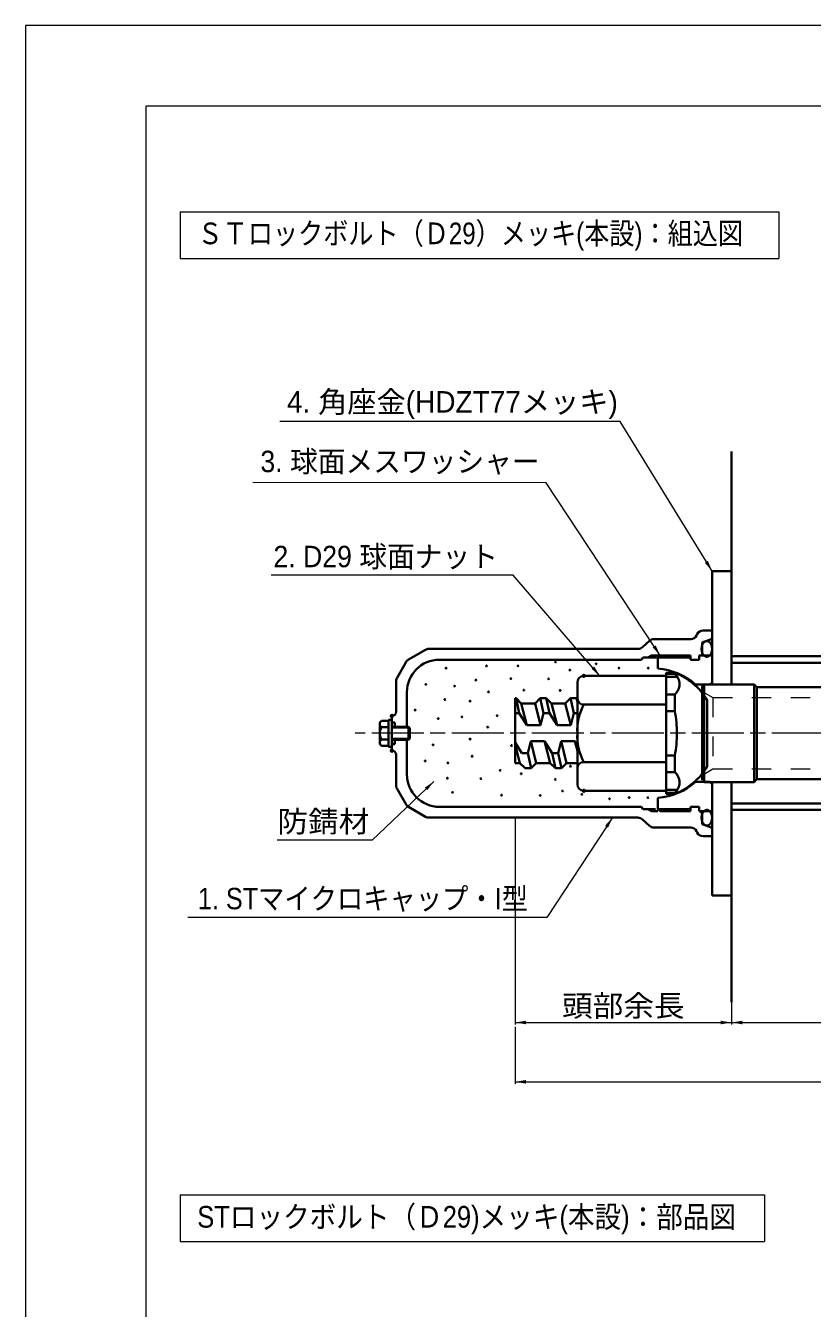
# Model space of a CAD drawing. Units: millimetres at full size, sheet at 1:2; details may follow other scales. Extents: x 2174 to 3856, y 1028 to 2216.
# Drawn here: x 2174 to 2537, y 1623 to 2216 of the extents above; entities that cross this region are included whole.
import ezdxf
from ezdxf.enums import TextEntityAlignment as Align

# ---------------------------------------------------------------- set-up
doc = ezdxf.new("R2010")
doc.units = ezdxf.units.MM
doc.header["$LTSCALE"] = 2
doc.header["$PDMODE"] = 32
doc.header["$PDSIZE"] = 1
doc.linetypes.add('CHAIN', pattern=[18.5, 12, -1.5, 3.5, -1.5])
doc.linetypes.add('USER1', pattern=[9, 4.5, -4.5])
for name, color, linetype, lineweight in [('1外形線', 7, 'Continuous', 35), ('2細い実線', 3, 'Continuous', 20), ('3隠れ線', 2, 'USER1', 13), ('4中心線', 1, 'CHAIN', 15), ('6寸法線', 4, 'Continuous', 13), ('7 枠・タイトル', 7, 'Continuous', 13), ('Defpoints_2', 7, 'Continuous', 13)]:
    doc.layers.add(name, color=color, linetype=linetype, lineweight=lineweight)
doc.styles.add('ＭＳ Ｐゴシック', font='')
doc.styles.get('ＭＳ Ｐゴシック').set_extended_font_data('MS PGothic')

# ---------------------------------------------------------------- blocks, each defined once
blk = doc.blocks.new('filled_arrow')
at = {"color": 0, "linetype": 'Continuous', "lineweight": -2}
blk.add_solid([(7.5, 1.25), (0, 0), (7.5, -1.25)], dxfattribs=at)

msp = doc.modelspace()

# ---------------------------------------------------------------- linework, layer by layer
at = {"layer": '1外形線'}
for p, q in [((2500.137, 1914.073), (2500.14, 2019.221)), ((2491.137, 1911.562), (2491.139, 1963.962)), ((2500.139, 1963.961), (2491.139, 1963.962)), ((2500.139, 1963.961), (2500.137, 1911.562)), ((2484.306, 1934.807), (2483.964, 1934.124)), ((2491.138, 1936.466), (2486.99, 1936.466)), ((2491.137, 1925.387), (2491.138, 1936.691)), ((2491.138, 1936.574), (2491.137, 1925.274)), ((2491.138, 1934.59), (2491.137, 1925.387)), ((2350.809, 1923.026), (2358.665, 1927.562)), ((2456.97, 1927.964), (2360.165, 1927.964)), ((2462.279, 1931.723), (2458.983, 1928.74)), ((2481.28, 1932.465), (2464.255, 1932.465)), ((2491.138, 1932.639), (2486.536, 1930.964)), ((2486.536, 1924.962), (2486.536, 1930.964)), ((2345.514, 1914.66), (2349.71, 1921.928)), ((2458.55, 1922.964), (2365.112, 1922.964)), ((2459.126, 1923.962), (2458.549, 1922.962)), ((2465.52, 1923.962), (2459.126, 1923.962)), ((2463.128, 1924.963), (2461.395, 1923.962)), ((2466.52, 1924.962), (2463.128, 1924.963)), ((2466.137, 1923.962), (2467.137, 1924.962)), ((2466.137, 1923.962), (2466.137, 1918.858)), ((2481.137, 1923.962), (2466.137, 1923.962)), ((2481.137, 1924.962), (2467.137, 1924.962)), ((2481.137, 1924.962), (2481.137, 1922.962)), ((2481.137, 1922.962), (2485.137, 1922.962)), ((2485.137, 1924.962), (2491.137, 1924.962)), ((2485.137, 1924.962), (2485.137, 1922.962)), ((2699.374, 1924.567), (2500.135, 1924.573)), ((2699.374, 1921.567), (2500.135, 1921.573)), ((2433.871, 1915.511), (2431.871, 1915.511)), ((2433.871, 1915.511), (2469.871, 1915.511)), ((2469.871, 1916.953), (2473.871, 1916.953)), ((2469.871, 1916.953), (2469.871, 1888.953)), ((2469.871, 1916.505), (2473.871, 1916.505)), ((2469.871, 1915.118), (2475.119, 1915.118)), ((2473.871, 1916.953), (2473.871, 1916.505)), ((2345.112, 1898.964), (2345.112, 1913.16)), ((2428.871, 1912.511), (2428.871, 1888.953)), ((2483.48, 1911.462), (2490.137, 1911.462)), ((2487.531, 1911.562), (2486.531, 1910.562)), ((2486.531, 1910.562), (2486.531, 1867.362)), ((2487.531, 1911.562), (2487.531, 1866.362)), ((2487.531, 1911.562), (2510.531, 1911.562)), ((2491.137, 1912.462), (2490.137, 1911.462)), ((2500.137, 1911.562), (2491.137, 1911.562)), ((2510.531, 1911.562), (2510.531, 1866.362)), ((2510.531, 1911.562), (2511.881, 1910.212)), ((2511.881, 1910.212), (2640.531, 1910.212)), ((2511.881, 1910.212), (2511.881, 1867.712)), ((2350.112, 1891.964), (2350.112, 1907.964)), ((2400.135, 1875.199), (2400.135, 1905.199)), ((2400.135, 1905.199), (2400.513, 1905.199)), ((2400.513, 1905.199), (2402.015, 1898.249)), ((2400.513, 1905.199), (2402.913, 1902.799)), ((2411.713, 1905.199), (2409.313, 1902.799)), ((2411.713, 1905.199), (2413.215, 1898.249)), ((2411.713, 1905.199), (2414.513, 1905.199)), ((2414.513, 1905.199), (2416.015, 1898.249)), ((2414.513, 1905.199), (2416.913, 1902.799)), ((2425.713, 1905.199), (2423.313, 1902.799)), ((2425.713, 1905.199), (2428.513, 1905.199)), ((2425.713, 1905.199), (2427.215, 1898.249)), ((2428.513, 1905.199), (2428.871, 1904.841)), ((2428.513, 1905.199), (2428.871, 1903.541)), ((2469.871, 1906.92), (2473.871, 1906.92)), ((2473.871, 1899.274), (2473.871, 1906.929)), ((2473.871, 1906.92), (2473.871, 1899.214)), ((2488.871, 1904.312), (2488.871, 1888.953)), ((2400.135, 1898.249), (2402.015, 1898.249)), ((2402.015, 1898.249), (2405.479, 1892.681)), ((2402.913, 1902.799), (2405.479, 1892.681)), ((2402.913, 1902.799), (2409.313, 1902.799)), ((2409.313, 1902.799), (2411.879, 1892.681)), ((2413.215, 1898.249), (2411.879, 1892.681)), ((2413.215, 1898.249), (2416.015, 1898.249)), ((2416.015, 1898.249), (2419.479, 1892.681)), ((2416.913, 1902.799), (2419.479, 1892.681)), ((2416.913, 1902.799), (2423.313, 1902.799)), ((2423.313, 1902.799), (2425.879, 1892.681)), ((2427.215, 1898.249), (2425.879, 1892.681)), ((2427.215, 1898.249), (2428.871, 1898.249)), ((2431.871, 1902.232), (2469.871, 1902.232)), ((2469.871, 1899.214), (2473.871, 1899.214)), ((2337.504, 1893.294), (2337.504, 1884.634)), ((2341.504, 1894.737), (2338.304, 1894.737)), ((2341.504, 1891.85), (2338.304, 1891.85)), ((2341.504, 1882.714), (2341.504, 1895.214)), ((2341.504, 1895.214), (2343.104, 1895.214)), ((2341.504, 1894.737), (2341.504, 1883.19)), ((2343.104, 1895.214), (2343.104, 1882.714)), ((2343.104, 1891.964), (2350.891, 1891.964)), ((2343.112, 1891.964), (2343.112, 1896.964)), ((2344.512, 1893.964), (2343.112, 1893.964)), ((2344.512, 1893.964), (2344.512, 1891.964)), ((2345.013, 1891.964), (2344.512, 1892.464)), ((2350.891, 1891.964), (2350.891, 1885.964)), ((2351.504, 1891.35), (2350.891, 1891.964)), ((2405.479, 1892.681), (2411.879, 1892.681)), ((2419.479, 1892.681), (2425.879, 1892.681)), ((2341.504, 1886.077), (2338.304, 1886.077)), ((2343.104, 1885.964), (2350.891, 1885.964)), ((2343.112, 1880.964), (2343.112, 1888.964)), ((2345.013, 1885.964), (2344.512, 1885.463)), ((2344.512, 1883.964), (2344.512, 1885.964)), ((2350.112, 1869.964), (2350.112, 1885.964)), ((2350.891, 1885.964), (2351.504, 1886.577)), ((2351.504, 1886.577), (2351.504, 1891.35)), ((2428.871, 1888.953), (2428.871, 1865.395)), ((2469.871, 1860.953), (2469.871, 1888.953)), ((2488.871, 1873.594), (2488.871, 1888.953)), ((2341.504, 1883.19), (2338.304, 1883.19)), ((2343.104, 1882.714), (2341.504, 1882.714)), ((2344.512, 1883.964), (2343.112, 1883.964)), ((2403.207, 1879.75), (2400.135, 1884.687)), ((2400.135, 1883.77), (2402.309, 1875.199)), ((2403.207, 1879.75), (2406.007, 1879.75)), ((2406.007, 1879.75), (2407.342, 1885.318)), ((2406.007, 1879.75), (2407.509, 1872.799)), ((2407.342, 1885.318), (2409.909, 1875.199)), ((2407.342, 1885.318), (2413.742, 1885.318)), ((2417.207, 1879.75), (2413.742, 1885.318)), ((2413.742, 1885.318), (2416.309, 1875.199)), ((2417.207, 1879.75), (2418.709, 1872.799)), ((2417.207, 1879.75), (2420.007, 1879.75)), ((2420.007, 1879.75), (2421.342, 1885.318)), ((2420.007, 1879.75), (2421.509, 1872.799)), ((2421.342, 1885.318), (2427.742, 1885.318)), ((2421.342, 1885.318), (2423.909, 1875.199)), ((2427.742, 1885.318), (2428.871, 1880.868)), ((2428.871, 1883.504), (2427.742, 1885.318)), ((2345.112, 1864.768), (2345.112, 1878.964)), ((2400.135, 1875.199), (2402.309, 1875.199)), ((2404.709, 1872.799), (2402.309, 1875.199)), ((2407.509, 1872.799), (2409.909, 1875.199)), ((2409.909, 1875.199), (2416.309, 1875.199)), ((2418.709, 1872.799), (2416.309, 1875.199)), ((2421.509, 1872.799), (2423.909, 1875.199)), ((2423.909, 1875.199), (2428.871, 1875.199)), ((2431.868, 1875.674), (2469.871, 1875.674)), ((2469.871, 1878.692), (2473.871, 1878.692)), ((2473.871, 1870.986), (2473.871, 1878.692)), ((2473.871, 1878.632), (2473.871, 1870.977)), ((2404.709, 1872.799), (2407.509, 1872.799)), ((2418.709, 1872.799), (2421.509, 1872.799)), ((2469.871, 1870.986), (2473.871, 1870.986)), ((2510.531, 1866.362), (2511.881, 1867.712)), ((2511.881, 1867.712), (2640.531, 1867.712)), ((2345.514, 1863.268), (2349.71, 1856)), ((2433.871, 1862.395), (2431.871, 1862.395)), ((2433.871, 1862.395), (2469.871, 1862.395)), ((2469.871, 1862.788), (2475.119, 1862.788)), ((2483.479, 1866.462), (2490.136, 1866.462)), ((2487.531, 1866.362), (2510.531, 1866.362)), ((2491.136, 1865.462), (2490.136, 1866.462)), ((2491.136, 1866.362), (2491.135, 1813.962)), ((2491.135, 1852.962), (2491.136, 1866.362)), ((2500.136, 1866.362), (2491.136, 1866.362)), ((2500.134, 1764.647), (2500.136, 1864.073)), ((2500.135, 1813.961), (2500.136, 1866.362)), ((2466.135, 1853.962), (2466.136, 1859.067)), ((2469.871, 1861.401), (2473.871, 1861.401)), ((2469.871, 1860.953), (2473.871, 1860.953)), ((2473.871, 1860.953), (2473.871, 1861.401)), ((2699.371, 1856.567), (2500.133, 1856.573)), ((2350.809, 1854.902), (2358.665, 1850.366)), ((2456.97, 1849.964), (2360.165, 1849.964)), ((2458.532, 1854.964), (2365.112, 1854.964)), ((2459.124, 1853.938), (2458.547, 1854.938)), ((2465.022, 1853.937), (2459.124, 1853.938)), ((2463.126, 1852.937), (2461.393, 1853.938)), ((2466.022, 1852.937), (2463.126, 1852.937)), ((2481.135, 1853.962), (2466.135, 1853.962)), ((2466.135, 1853.962), (2467.135, 1852.962)), ((2481.135, 1852.962), (2467.135, 1852.962)), ((2481.135, 1852.962), (2481.135, 1854.962)), ((2481.135, 1854.962), (2485.135, 1854.962)), ((2485.133, 1853.162), (2485.133, 1854.162)), ((2485.135, 1852.962), (2485.135, 1854.962)), ((2485.135, 1852.962), (2491.135, 1852.962)), ((2485.136, 1853.074), (2485.136, 1854.074)), ((2486.534, 1851.936), (2485.534, 1852.937)), ((2486.534, 1846.935), (2486.534, 1852.937)), ((2491.135, 1841.658), (2491.136, 1852.962)), ((2491.135, 1841.574), (2491.136, 1852.874)), ((2699.371, 1853.567), (2500.133, 1853.573)), ((2462.277, 1846.177), (2458.981, 1849.16)), ((2481.278, 1845.434), (2464.253, 1845.435)), ((2491.135, 1845.26), (2486.534, 1846.935)), ((2484.304, 1843.092), (2483.962, 1843.775)), ((2491.135, 1841.433), (2486.988, 1841.433)), ((2500.135, 1813.961), (2491.135, 1813.962))]:
    msp.add_line(p, q, dxfattribs=at)
for points in [[(2488.715, 1931.556), (2488.834, 1931.551), (2488.953, 1931.538), (2489.071, 1931.517), (2489.188, 1931.487), (2489.304, 1931.448), (2489.419, 1931.4), (2489.532, 1931.346), (2489.642, 1931.281), (2489.752, 1931.21), (2489.857, 1931.131), (2489.961, 1931.043), (2490.061, 1930.949), (2490.158, 1930.848), (2490.252, 1930.739), (2490.342, 1930.623), (2490.429, 1930.501), (2490.51, 1930.374), (2490.588, 1930.24), (2490.661, 1930.1), (2490.73, 1929.956), (2490.793, 1929.806), (2490.852, 1929.653), (2490.905, 1929.496), (2490.953, 1929.333), (2490.996, 1929.169), (2491.033, 1929.001), (2491.065, 1928.831), (2491.091, 1928.658), (2491.111, 1928.485), (2491.126, 1928.309), (2491.135, 1928.133), (2491.137, 1927.956), (2491.135, 1927.779), (2491.126, 1927.603), (2491.111, 1927.427), (2491.091, 1927.254), (2491.065, 1927.081), (2491.033, 1926.911), (2490.996, 1926.743), (2490.953, 1926.579), (2490.905, 1926.417), (2490.852, 1926.26), (2490.793, 1926.106), (2490.73, 1925.956), (2490.661, 1925.812), (2490.588, 1925.672), (2490.51, 1925.538), (2490.429, 1925.411), (2490.342, 1925.289), (2490.252, 1925.173), (2490.158, 1925.065), (2490.061, 1924.963), (2489.961, 1924.869), (2489.857, 1924.781), (2489.751, 1924.702), (2489.642, 1924.631), (2489.531, 1924.566), (2489.419, 1924.512), (2489.304, 1924.464), (2489.188, 1924.425), (2489.071, 1924.395), (2488.953, 1924.374), (2488.834, 1924.361), (2488.715, 1924.356), (2488.596, 1924.361), (2488.478, 1924.374), (2488.36, 1924.395), (2488.244, 1924.425), (2488.127, 1924.464), (2488.013, 1924.512), (2487.899, 1924.567), (2487.789, 1924.631), (2487.68, 1924.702), (2487.574, 1924.781), (2487.471, 1924.869), (2487.37, 1924.963), (2487.273, 1925.065), (2487.179, 1925.173), (2487.089, 1925.289), (2487.003, 1925.411), (2486.921, 1925.538), (2486.843, 1925.672), (2486.77, 1925.812), (2486.702, 1925.956), (2486.638, 1926.106), (2486.58, 1926.26), (2486.526, 1926.417), (2486.478, 1926.579), (2486.436, 1926.743), (2486.398, 1926.912), (2486.366, 1927.081), (2486.34, 1927.254), (2486.32, 1927.428), (2486.305, 1927.603), (2486.297, 1927.779), (2486.293, 1927.956), (2486.297, 1928.133), (2486.305, 1928.309), (2486.32, 1928.485), (2486.34, 1928.659), (2486.366, 1928.831), (2486.398, 1929.001), (2486.436, 1929.169), (2486.478, 1929.333), (2486.526, 1929.496), (2486.58, 1929.654), (2486.638, 1929.806), (2486.702, 1929.956), (2486.771, 1930.1), (2486.843, 1930.24), (2486.921, 1930.374), (2487.003, 1930.501), (2487.09, 1930.623), (2487.179, 1930.739), (2487.273, 1930.848), (2487.37, 1930.949), (2487.471, 1931.044), (2487.574, 1931.131), (2487.68, 1931.21), (2487.789, 1931.281), (2487.899, 1931.346), (2488.013, 1931.4), (2488.127, 1931.448), (2488.244, 1931.487), (2488.361, 1931.517), (2488.479, 1931.538), (2488.596, 1931.551)], [(2488.713, 1846.342), (2488.832, 1846.347), (2488.951, 1846.36), (2489.069, 1846.381), (2489.186, 1846.412), (2489.302, 1846.451), (2489.417, 1846.498), (2489.529, 1846.553), (2489.64, 1846.617), (2489.749, 1846.689), (2489.855, 1846.768), (2489.959, 1846.855), (2490.059, 1846.95), (2490.156, 1847.051), (2490.25, 1847.159), (2490.34, 1847.275), (2490.426, 1847.397), (2490.508, 1847.525), (2490.585, 1847.658), (2490.659, 1847.798), (2490.728, 1847.943), (2490.791, 1848.092), (2490.85, 1848.245), (2490.902, 1848.403), (2490.951, 1848.565), (2490.994, 1848.729), (2491.031, 1848.898), (2491.062, 1849.067), (2491.089, 1849.24), (2491.109, 1849.414), (2491.124, 1849.59), (2491.133, 1849.765), (2491.135, 1849.942), (2491.133, 1850.119), (2491.124, 1850.295), (2491.109, 1850.471), (2491.089, 1850.645), (2491.063, 1850.817), (2491.031, 1850.987), (2490.994, 1851.155), (2490.951, 1851.32), (2490.903, 1851.482), (2490.85, 1851.639), (2490.791, 1851.792), (2490.728, 1851.942), (2490.659, 1852.086), (2490.586, 1852.226), (2490.508, 1852.36), (2490.427, 1852.487), (2490.34, 1852.61), (2490.25, 1852.725), (2490.156, 1852.834), (2490.059, 1852.935), (2489.959, 1853.03), (2489.855, 1853.117), (2489.75, 1853.196), (2489.64, 1853.268), (2489.529, 1853.332), (2489.417, 1853.387), (2489.302, 1853.434), (2489.186, 1853.473), (2489.069, 1853.504), (2488.951, 1853.525), (2488.832, 1853.537), (2488.713, 1853.543), (2488.594, 1853.537), (2488.476, 1853.525), (2488.359, 1853.504), (2488.242, 1853.473), (2488.125, 1853.434), (2488.011, 1853.387), (2487.897, 1853.332), (2487.787, 1853.268), (2487.678, 1853.196), (2487.572, 1853.117), (2487.469, 1853.03), (2487.368, 1852.935), (2487.271, 1852.834), (2487.177, 1852.725), (2487.088, 1852.61), (2487.001, 1852.487), (2486.919, 1852.36), (2486.841, 1852.226), (2486.768, 1852.086), (2486.7, 1851.942), (2486.636, 1851.793), (2486.578, 1851.639), (2486.524, 1851.482), (2486.476, 1851.32), (2486.434, 1851.155), (2486.396, 1850.987), (2486.364, 1850.817), (2486.338, 1850.645), (2486.318, 1850.471), (2486.303, 1850.295), (2486.295, 1850.119), (2486.291, 1849.942), (2486.295, 1849.766), (2486.303, 1849.59), (2486.318, 1849.414), (2486.338, 1849.24), (2486.364, 1849.067), (2486.396, 1848.898), (2486.433, 1848.729), (2486.476, 1848.565), (2486.524, 1848.403), (2486.578, 1848.245), (2486.636, 1848.092), (2486.7, 1847.943), (2486.768, 1847.798), (2486.841, 1847.658), (2486.919, 1847.525), (2487.001, 1847.397), (2487.087, 1847.275), (2487.177, 1847.159), (2487.271, 1847.051), (2487.367, 1846.95), (2487.469, 1846.855), (2487.572, 1846.768), (2487.678, 1846.689), (2487.787, 1846.617), (2487.897, 1846.553), (2488.011, 1846.498), (2488.125, 1846.451), (2488.241, 1846.412), (2488.358, 1846.381), (2488.476, 1846.36), (2488.594, 1846.347)]]:
    msp.add_lwpolyline(points, close=True, dxfattribs=at)
for centre in [(2418.82, 1921.919), (2437.549, 1921.078), (2368.171, 1919.077), (2386.871, 1920.079), (2401.444, 1920.128), (2425.382, 1918.182), (2448.11, 1919.077), (2461.637, 1919.077), (2358.844, 1911.599), (2372.149, 1910.772), (2381.953, 1913.558), (2398.125, 1914.219), (2415.602, 1914.113), (2367.653, 1904.556), (2379.259, 1903.831), (2387.807, 1908.076), (2404.138, 1908.92), (2420.876, 1908.789), (2353.87, 1899.687), (2364.544, 1895.752), (2375.541, 1896.567), (2387.446, 1891.816), (2391.799, 1897.098), (2379.279, 1886.307), (2362.16, 1883.633), (2398.489, 1883.258), (2358.533, 1876.176), (2369.042, 1875.282), (2380.192, 1878.351), (2425.689, 1873.713), (2368.793, 1868.201), (2384.298, 1867.987), (2393.25, 1871.826), (2402.927, 1870.268), (2418.704, 1867.624), (2371.176, 1861.675), (2422.059, 1862.297), (2393.871, 1860.329), (2411.696, 1860.225), (2430.945, 1860.753), (2443.718, 1858.672), (2452.814, 1859.249), (2461.512, 1859.213)]:
    msp.add_circle(centre, 0.2, dxfattribs=at)
for centre, radius, start, end in [((2481.28, 1935.466), 3.001, 269.99847, 333.43342), ((2486.99, 1933.465), 3.001, 89.99847, 153.43342), ((2360.165, 1924.964), 3, 90, 120), ((2456.97, 1930.965), 3.001, 269.99847, 312.1471), ((2464.255, 1929.464), 3.001, 89.99847, 131.18439), ((2352.309, 1920.428), 3, 120, 150), ((2365.112, 1907.964), 15, 90, 180), ((2431.871, 1912.511), 3, 90, 180), ((2463.636, 1888.962), 30, 48.58885, 85.21948), ((2463.101, 1888.953), 30, 30.79551, 68.9612), ((2469.938, 1911.713), 6.2, 309.37538, 50.62462), ((2348.112, 1913.16), 3, 150, 180), ((2431.871, 1905.232), 3, 180, 270), ((2343.112, 1898.964), 2, 270, 0), ((2453.835, 1890.291), 25, 151.46982, 183.06912), ((2424.056, 1889.182), 50.815, 359.71721, 11.38695), ((2339.206, 1893.294), 1.702, 122.0046, 237.99539), ((2343.112, 1888.964), 5.608, 149.02089, 210.97911), ((2339.206, 1884.634), 1.702, 122.0046, 237.99539), ((2453.835, 1887.614), 25, 176.93088, 208.53018), ((2424.056, 1888.724), 50.815, 348.61305, 0.28279), ((2343.112, 1878.964), 2, 0, 90), ((2431.871, 1872.674), 3, 90, 180), ((2365.112, 1869.964), 15, 180, 270), ((2463.101, 1888.953), 30, 291.0388, 329.20449), ((2469.938, 1866.193), 6.2, 309.37538, 50.62462), ((2348.112, 1864.768), 3, 180, 210), ((2431.871, 1865.395), 3, 180, 270), ((2463.636, 1888.962), 30, 274.7798, 311.40809), ((2352.309, 1857.5), 3, 210, 240), ((2360.165, 1852.964), 3, 240, 270), ((2456.967, 1846.935), 3.001, 47.84984, 89.99847), ((2464.253, 1848.436), 3.001, 228.81254, 269.99847), ((2481.278, 1842.433), 3.001, 26.56352, 89.99847), ((2486.988, 1844.434), 3.001, 206.56352, 269.99847)]:
    msp.add_arc(centre, radius, start, end, dxfattribs=at)
for centre, major_axis in [((2343.791, 1892.947), (0, 1.016)), ((2343.791, 1884.98), (0, -1.016))]:
    msp.add_ellipse(centre, major_axis=major_axis, ratio=0.688699, dxfattribs=at)
for p in [(2431.871, 1915.511), (2343.112, 1896.964), (2343.112, 1880.964), (2431.871, 1862.395)]:
    msp.add_point(p, dxfattribs=at)
at = {"layer": '2細い実線'}
for p, q in [((2349.499, 1891.964), (2350.112, 1891.964)), ((2351.504, 1891.35), (2343.104, 1891.35)), ((2351.504, 1886.577), (2343.104, 1886.577)), ((2349.499, 1885.964), (2350.112, 1885.964))]:
    msp.add_line(p, q, dxfattribs=at)
at = {"layer": '3隠れ線'}
for p, q in [((2486.531, 1908.349), (2491.531, 1905.462)), ((2491.531, 1905.462), (2686.531, 1905.462)), ((2491.531, 1905.462), (2491.531, 1872.462)), ((2486.531, 1869.576), (2491.531, 1872.462)), ((2491.531, 1872.462), (2686.531, 1872.462))]:
    msp.add_line(p, q, dxfattribs=at)
at = {"layer": '4中心線'}
msp.add_line((3763.831, 1888.953), (2326.108, 1888.953), dxfattribs=at)
at = {"layer": '6寸法線'}
for p, q in [((2400.135, 1849.901), (2400.135, 1754.275)), ((2500.128, 1767.033), (2500.128, 1754.275)), ((2500.128, 1764.577), (2500.128, 1754.275)), ((2400.135, 1755.275), (2500.128, 1755.275)), ((2500.128, 1755.275), (2699.366, 1755.275)), ((2400.135, 1753.212), (2400.135, 1726.871)), ((2400.135, 1727.871), (3708.109, 1727.871))]:
    msp.add_line(p, q, dxfattribs=at)
for points in [[(2491.141, 1963.962), (2488.522, 1968.221), (2448.636, 2033.073), (2291.298, 2033.073)], [(2467.137, 1924.962), (2464.385, 1929.136), (2414.503, 2004.775), (2278.804, 2004.881)], [(2439.309, 1915.511), (2436.04, 1919.294), (2399.142, 1961.996), (2287.405, 1961.996)], [(2362.542, 1866.706), (2358.924, 1863.255), (2334.024, 1839.501), (2290.116, 1839.501)], [(2445.121, 1849.964), (2442.375, 1845.786), (2414.834, 1803.888), (2248.868, 1803.888)]]:
    msp.add_lwpolyline(points, dxfattribs=at)
at = {"layer": '7 枠・タイトル'}
for p, q in [((2229.496, 1065.285), (2229.496, 2178.838)), ((3800.193, 2178.838), (2229.496, 2178.838)), ((2245.334, 2129.985), (2522.067, 2129.985)), ((2245.334, 2129.985), (2245.334, 2108.413)), ((2522.067, 2129.985), (2522.067, 2108.413)), ((2245.334, 2108.413), (2522.067, 2108.413)), ((2245.334, 1675.57), (2515.441, 1675.57)), ((2245.334, 1675.57), (2245.334, 1653.999)), ((2515.441, 1675.57), (2515.441, 1653.999)), ((2245.334, 1653.999), (2515.441, 1653.999))]:
    msp.add_line(p, q, dxfattribs=at)
at = {"layer": 'Defpoints_2'}
msp.add_lwpolyline([(2173.845, 1028.061), (3855.845, 1028.061), (3855.845, 2216.061), (2173.845, 2216.061)], close=True, dxfattribs=at)

# ---------------------------------------------------------------- block references
at = {"layer": '6寸法線', "xscale": 0.667, "yscale": 0.667}
for p, rotation in [((2491.141, 1963.962), 121.6), ((2467.137, 1924.962), 123.4), ((2439.309, 1915.511), 130.8), ((2362.542, 1866.706), 223.7), ((2445.121, 1849.964), 236.7), ((2500.128, 1755.275), 180)]:
    msp.add_blockref('filled_arrow', p, dxfattribs=dict(at, rotation=rotation))
for p in [(2400.135, 1755.275), (2500.128, 1755.275), (2400.135, 1727.871)]:
    msp.add_blockref('filled_arrow', p, dxfattribs=at)

# ---------------------------------------------------------------- texts
at = {"layer": '6寸法線', "color": 7, "style": 'ＭＳ Ｐゴシック'}
msp.add_text('4. 角座金(HDZT77メッキ)', height=9.897, dxfattribs=at).set_placement((2294.647, 2034.251), align=Align.BOTTOM_LEFT)
for s, width, p in [('3. 球面メスワッシャー', 0.95, (2282.359, 2006.699)), ('2. D29 球面ナット', 0.95, (2288.395, 1962.76)), ('防錆材', 1.05, (2290.224, 1840.265)), ('1. STマイクロキャップ・I型', 0.9, (2253.444, 1804.652))]:
    msp.add_text(s, height=9.897, dxfattribs=dict(at, width=width)).set_placement(p, align=Align.BOTTOM_LEFT)
at = {"layer": '6寸法線', "style": 'ＭＳ Ｐゴシック', "width": 1.05}
msp.add_text('頭部余長', height=9.897, dxfattribs=at).set_placement((2450.132, 1763.008), align=Align.MIDDLE_CENTER)
at = {"layer": '7 枠・タイトル', "style": 'ＭＳ Ｐゴシック'}
for s, width, p in [('ＳＴロックボルト（Ｄ29）メッキ(本設)：組込図', 0.85, (2253.302, 2112.026)), ('STロックボルト（Ｄ29)メッキ(本設)：部品図', 0.9, (2253.158, 1657.438))]:
    msp.add_text(s, height=10.02, dxfattribs=dict(at, width=width)).set_placement(p, align=Align.BOTTOM_LEFT)

doc.saveas('drawing.dxf')
